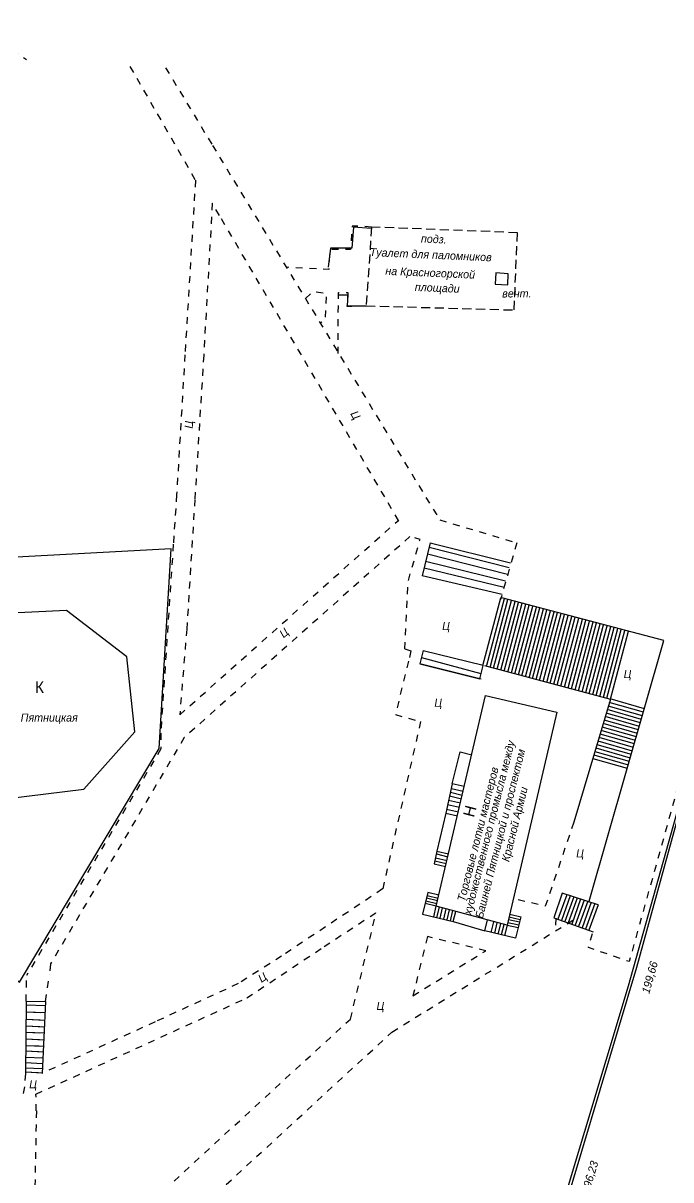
# Model space of a CAD drawing. Header units: metres. Extents: x 2227888 to 2228620, y 529759 to 530801.
# Drawn here: x 2228393.7 to 2228464.5, y 530224.7 to 530351.2 of the extents above; entities that cross this region are included whole.
import ezdxf

# ---------------------------------------------------------------- set-up
doc = ezdxf.new("R2010")
doc.units = ezdxf.units.M
doc.header["$LTSCALE"] = 0.5
for name, pattern in [('189_3', [3, 1.5, -1.5]), ('22', [3, 2, -1]), ('24', [3, 1.5, -1.5]), ('CONTI', [0])]:
    doc.linetypes.add(name, pattern=pattern)
for name, color, linetype in [('АВТОДОРОГИ', 252, 'CONTI'), ('ЗД_ТОРГОВЫЕ', 252, 'CONTI'), ('КУЛЬТ_РИТУАЛ', 252, 'CONTI'), ('ОГРАЖДЕНИЯ', 252, 'CONTI'), ('СООРУЖЕНИЯ', 252, 'CONTI'), ('ТРОТУАРЫ', 252, 'CONTI')]:
    doc.layers.add(name, color=color, linetype=linetype)
doc.layers.add('ИИ_Ограды_025', color=7, linetype='Continuous', lineweight=25)
doc.styles.get("Standard").update_dxf_attribs({"font": '', "height": 0.875})
doc.styles.add('БМ431', font='', dxfattribs={"height": 0.875})
doc.styles.add('древний курсив', font='', dxfattribs={"height": 0.875})
doc.styles.add('рубленый', font='', dxfattribs={"height": 1})
doc.styles.get('Standard').set_extended_font_data('Bm431', italic=True)
doc.styles.get('БМ431').set_extended_font_data('Bm431', italic=True)
doc.styles.get('древний курсив').set_extended_font_data('D431', italic=True)
doc.styles.get('рубленый').set_extended_font_data('P131')
doc.linetypes.add('122_kl', pattern='A,1,-2,6,-0.5,-0.2,["Кл",Standard,S=2,R=0,X=-0.1,Y=-1],-2,-2,6,-2,6,-2,6', length=35.7)
doc.linetypes.add('280', pattern='A,2,[9,GUGK.shx,S=0.25,R=0,X=0,Y=0.5],2,0', length=4)
doc.linetypes.add('474_1', pattern='A,1.5,[4,GUGK.shx,S=1,R=0,X=0,Y=-0.5],-0.5,[5,GUGK.shx,S=0.3,R=45,X=0,Y=0.5],0.001,-0.5,0.5', length=3.001)
doc.linetypes.add('474_2', pattern='A,2,[8,GUGK.shx,S=0.1,R=0,X=0,Y=0],2', length=4)
doc.linetypes.add('84a_2', pattern='A,0.001,[5,GUGK.shx,S=0.9,R=225,X=0,Y=0],0.5,[5,GUGK.shx,S=0.4,R=225,X=0,Y=0],0.5', length=1.001)

msp = doc.modelspace()

# ---------------------------------------------------------------- linework, layer by layer
at = {"layer": 'АВТОДОРОГИ', "flags": 128}
for points in [[(2228503.88, 530481.17), (2228504, 530479.1), (2228501.94, 530443.08), (2228499.12, 530396.96), (2228496.58, 530383.19), (2228490.24, 530356.47), (2228488.81, 530350.79), (2228471.66, 530287.79), (2228460.72, 530247.92)], [(2228460.72, 530247.92), (2228450.69, 530214.38), (2228435.36, 530169.58), (2228426.95, 530148.09), (2228400.1, 530094.6), (2228380.27, 530054.45), (2228366.3, 530027.35), (2228358.49, 530012.04)]]:
    msp.add_lwpolyline(points, dxfattribs=at)
at = {"layer": 'ЗД_ТОРГОВЫЕ', "linetype": '22', "elevation": 206.27}
msp.add_lwpolyline([(2228431.77, 530328.86), (2228431.18, 530320.25), (2228447.34, 530319.79), (2228447.71, 530328.24), (2228431.77, 530328.86)], dxfattribs=at)
at = {"layer": 'ЗД_ТОРГОВЫЕ', "linetype": 'Continuous', "lineweight": 25, "elevation": 201.1}
msp.add_lwpolyline([(2228446.57, 530252.54), (2228438.83, 530254.6), (2228444.23, 530277.65), (2228452.02, 530275.83)], close=True, dxfattribs=at)
at = {"layer": 'ЗД_ТОРГОВЫЕ', "linetype": 'Continuous', "lineweight": 25}
for points, elevation in [([(2228441.9, 530267.69), (2228440.59, 530267.99), (2228441.44, 530271.47), (2228442.71, 530271.16)], 200.75), ([(2228440.59, 530267.99), (2228439.87, 530264.79), (2228441.15, 530264.49)], 200.75), ([(2228440.49, 530267.49), (2228441.78, 530267.19)], 201.1), ([(2228440.19, 530266.2), (2228441.48, 530265.89)], 201.1), ([(2228440.3, 530266.66), (2228441.59, 530266.36)], 201.1), ([(2228440.39, 530267.06), (2228441.68, 530266.76)], 201.1), ([(2228439.87, 530264.78), (2228438.9, 530260.62), (2228440.17, 530260.32)], 200.75), ([(2228439.96, 530265.22), (2228441.25, 530264.92)], 200.75), ([(2228440.08, 530265.72), (2228441.37, 530265.42)], 201.1), ([(2228438.9, 530260.62), (2228438.6, 530259.25), (2228439.85, 530258.95), (2228439.85, 530258.95)], 200.75), ([(2228438.67, 530259.58), (2228439.93, 530259.28)], 200.75), ([(2228438.75, 530259.91), (2228440.01, 530259.61)], 200.75), ([(2228438.85, 530260.32), (2228440.1, 530260.02)], 200.75), ([(2228439.12, 530255.81), (2228437.91, 530256.09), (2228437.34, 530253.73), (2228440.69, 530252.93), (2228440.98, 530254.03)], 199.21), ([(2228437.83, 530255.79), (2228439.05, 530255.5)], 201.1), ([(2228438.56, 530253.44), (2228438.83, 530254.6), (2228437.63, 530254.91)], 199.87), ([(2228437.7, 530255.19), (2228438.91, 530254.91)], 201.1), ([(2228437.77, 530255.51), (2228438.98, 530255.23)], 201.1), ([(2228439.14, 530254.51), (2228438.86, 530253.37)], 201.1), ([(2228439.49, 530254.42), (2228439.22, 530253.28)], 199.21), ([(2228439.88, 530254.32), (2228439.61, 530253.19)], 199.21), ([(2228440.25, 530254.22), (2228439.99, 530253.1)], 199.21), ([(2228440.62, 530254.12), (2228440.35, 530253.01)], 199.21), ([(2228446.86, 530253.75), (2228448.07, 530253.46), (2228447.5, 530251.1), (2228444.15, 530251.9), (2228444.42, 530253.11)], 200.44), ([(2228446.86, 530253.75), (2228446.57, 530252.54)], 201.1), ([(2228446.72, 530253.16), (2228447.93, 530252.88)], 202.33), ([(2228446.78, 530253.44), (2228448, 530253.15)], 202.33), ([(2228440.69, 530252.93), (2228444.15, 530251.9)], 199.21), ([(2228445.09, 530252.88), (2228444.81, 530251.74)], 201.1), ([(2228445.47, 530252.78), (2228445.2, 530251.65)], 201.1), ([(2228445.85, 530252.68), (2228445.58, 530251.56)], 201.1), ([(2228446.21, 530252.58), (2228445.94, 530251.47)], 201.1), ([(2228446.57, 530252.54), (2228446.28, 530251.39)], 201.1), ([(2228446.57, 530252.54), (2228447.79, 530252.28)], 201.1), ([(2228446.65, 530252.84), (2228447.86, 530252.56)], 202.33)]:
    msp.add_lwpolyline(points, dxfattribs=dict(at, elevation=elevation))
at = {"layer": 'ИИ_Ограды_025', "linetype": '474_2', "elevation": -2.03}
msp.add_lwpolyline([(2228356.75, 530011.02), (2228359.82, 530014.87), (2228426.68, 530148.26), (2228432.15, 530162.21), (2228443.35, 530193.6), (2228452.62, 530221.87), (2228459.82, 530245.9), (2228466.38, 530269.3), (2228486.66, 530343.9), (2228496.39, 530383.22), (2228498.81, 530397.01), (2228500.41, 530423.43), (2228503.64, 530478.62)], dxfattribs=at)
at = {"layer": 'КУЛЬТ_РИТУАЛ', "linetype": '24', "flags": 128}
msp.add_lwpolyline([(2228389.66, 530292.6), (2228387.27, 530348.68), (2228391.72, 530348.68), (2228394.06, 530347.19)], dxfattribs=at)
at = {"layer": 'КУЛЬТ_РИТУАЛ', "extrusion": (1.22465e-16, -2.71926e-32, -1), "elevation": 0}
msp.add_lwpolyline([(-2228385.22, 530280), (-2228385.67, 530271.79), (-2228392.03, 530266.39), (-2228400.35, 530267.4), (-2228405.9, 530273.66), (-2228405.05, 530281.86), (-2228398.46, 530286.95), (-2228390.06, 530286.53)], dxfattribs=at)
at = {"layer": 'ОГРАЖДЕНИЯ', "linetype": '280', "flags": 128}
for points, elevation in [([(2228431.72, 530328.69), (2228429.8, 530328.85), (2228429.61, 530326.55), (2228427.28, 530326.55), (2228427.03, 530324.47)], 208.35), ([(2228428.15, 530321.45), (2228429.17, 530321.45), (2228429.09, 530320.23), (2228431.21, 530320.26)], 0)]:
    msp.add_lwpolyline(points, dxfattribs=dict(at, elevation=elevation))
at = {"layer": 'ОГРАЖДЕНИЯ', "linetype": '474_1', "flags": 128}
for points in [[(2228373.21, 530263.2), (2228376.17, 530260.88), (2228393.29, 530246.3), (2228408.57, 530271.86), (2228409.87, 530293.67)], [(2228409.87, 530293.67), (2228388.9, 530292.56)]]:
    msp.add_lwpolyline(points, dxfattribs=at)
at = {"layer": 'СООРУЖЕНИЯ', "linetype": 'Continuous', "lineweight": 25, "elevation": 206.56}
msp.add_lwpolyline([(2228446.7, 530323.75), (2228445.33, 530323.85), (2228445.28, 530322.61), (2228446.67, 530322.55), (2228446.7, 530323.75)], dxfattribs=at)
at = {"layer": 'ТРОТУАРЫ', "linetype": 'Continuous'}
for p, q in [((2228438.06, 530293.86), (2228446.79, 530291.64)), ((2228437.89, 530293.14), (2228446.61, 530290.92)), ((2228437.51, 530291.61), (2228446.24, 530289.47)), ((2228446.41, 530290.14), (2228437.67, 530292.28)), ((2228446.04, 530288.69), (2228437.29, 530290.73, 202.05)), ((2228443.74, 530279.41), (2228437.03, 530281.11, 201.35))]:
    msp.add_line(p, q, dxfattribs=at)
at = {"layer": 'ТРОТУАРЫ', "extrusion": (0.00020846, -0.011163, 0.999938)}
for p, q in [((2228394.04, 530244.22, 200.78), (2228393.97, 530236.3, 197.15)), ((2228394.03, 530243.06, 0.55), (2228395.6, 530243, 0.55)), ((2228394.03, 530243.06, 0.55), (2228396.08, 530242.98, 0.55)), ((2228394.04, 530243.82, 0.56), (2228396.12, 530243.74, 0.56)), ((2228396.14, 530244.2, 200.78), (2228395.78, 530236.33, 0.97)), ((2228394.02, 530242.24, 0.54), (2228395.57, 530242.18, 0.54)), ((2228394.02, 530242.24, 0.54), (2228396.04, 530242.16, 0.54)), ((2228394.01, 530240.83, 0.53), (2228395.51, 530240.77, 0.53)), ((2228394.01, 530240.83, 0.53), (2228395.98, 530240.75, 0.53)), ((2228394.02, 530241.51, 0.53), (2228395.54, 530241.45, 0.53)), ((2228394.02, 530241.51, 0.53), (2228396.01, 530241.43, 0.53)), ((2228394, 530239.39, 0.51), (2228395.46, 530239.33, 0.51)), ((2228394, 530239.39, 0.51), (2228395.91, 530239.31, 0.51)), ((2228394.01, 530240.09, 0.52), (2228395.48, 530240.03, 0.52)), ((2228394.01, 530240.09, 0.52), (2228395.95, 530240.01, 0.52)), ((2228393.99, 530238.78, 0.5), (2228395.43, 530238.72, 0.5)), ((2228393.99, 530238.78, 0.5), (2228395.89, 530238.7, 0.5)), ((2228393.99, 530238.1, 0.5), (2228395.85, 530238.02, 0.5)), ((2228393.98, 530237.5, 0.49), (2228395.83, 530237.42, 0.49)), ((2228393.98, 530236.94, 0.48), (2228395.8, 530236.86, 0.48)), ((2228393.98, 530236.48, 0.48), (2228395.33, 530236.42, 0.48)), ((2228393.98, 530236.48, 0.48), (2228395.78, 530236.4, 0.48))]:
    msp.add_line(p, q, dxfattribs=at)
at = {"layer": 'ТРОТУАРЫ', "linetype": '189_3', "extrusion": (1.22465e-16, -2.71926e-32, -1), "elevation": 0}
for points in [[(-2228405.37, 530346.42), (-2228412.53, 530333.98), (-2228411.38, 530314.9), (-2228410.47, 530299.57), (-2228410.11, 530294.17), (-2228409.51, 530285.29), (-2228408.74, 530273.53), (-2228408.76, 530271.8), (-2228408.76, 530271.8), (-2228408.76, 530271.8), (-2228408.76, 530271.8), (-2228408.76, 530271.8), (-2228408.76, 530271.8), (-2228394.08, 530247.04)], [(-2228409.27, 530346.27), (-2228414.39, 530337.79), (-2228439.21, 530296.84)], [(-2228434.72, 530296.76), (-2228415.15, 530330.13), (-2228414.37, 530331.46), (-2228413.43, 530314.85), (-2228412.46, 530299.08), (-2228411.58, 530284.9), (-2228410.81, 530275.53), (-2228434.73, 530296.82)], [(-2228435.96, 530295.02), (-2228411.3, 530273.04), (-2228396.69, 530248.29)]]:
    msp.add_lwpolyline(points, dxfattribs=at)
at = {"layer": 'ТРОТУАРЫ', "linetype": '189_3', "flags": 128}
for points, elevation in [([(2228483.64, 530341.55), (2228469.12, 530289.05), (2228471.03, 530288.52), (2228459.91, 530248.55), (2228455.45, 530250.09), (2228455.96, 530251.81)], 0), ([(2228431.77, 530328.86), (2228429.66, 530328.97), (2228429.47, 530326.4), (2228427.22, 530326.4), (2228427.1, 530324.21), (2228422.42, 530324.46)], 206.27), ([(2228424.54, 530321.04), (2228425.36, 530321.81), (2228426.83, 530321.63), (2228426.69, 530318.66), (2228426.17, 530318.35)], 0), ([(2228428.11, 530315.02), (2228428.15, 530321.69), (2228429.19, 530321.69), (2228429.08, 530320.2), (2228431.18, 530320.25)], 0), ([(2228439.21, 530296.84), (2228447.64, 530294.34)], 0), ([(2228435.41, 530282.73), (2228435.74, 530290.02), (2228437.06, 530294.71), (2228435.96, 530295.02)], 201.76)]:
    msp.add_lwpolyline(points, dxfattribs=dict(at, elevation=elevation))
at = {"layer": 'ТРОТУАРЫ'}
for points, elevation in [([(2228438.18, 530294.35), (2228437.29, 530290.73)], 203.12), ([(2228438.18, 530294.35), (2228446.95, 530292.14)], 203.12), ([(2228394.04, 530244.22), (2228396.14, 530244.2)], 200.78)]:
    msp.add_lwpolyline(points, dxfattribs=dict(at, elevation=elevation))
at = {"layer": 'ТРОТУАРЫ', "linetype": '189_3'}
for points, elevation in [([(2228447.64, 530294.34), (2228445.86, 530288.15)], 203.07), ([(2228435.41, 530282.73), (2228436.05, 530282.54), (2228435.81, 530281.38), (2228434.37, 530275.55)], 201.76), ([(2228434.37, 530275.55), (2228437.12, 530274.79), (2228432.98, 530256.49), (2228432.98, 530256.49)], 0), ([(2228432.98, 530256.49), (2228432.98, 530256.49), (2228432.98, 530256.49), (2228421.94, 530249.16), (2228421.94, 530249.16), (2228417.2, 530246.14), (2228408.12, 530241.96), (2228395.78, 530236.33), (2228395.78, 530236.33)], 0.97), ([(2228395.15, 530232.23), (2228394.73, 530210.35), (2228429.46, 530242.27), (2228432.27, 530253.92)], 0.46), ([(2228395.14, 530232.23), (2228395.11, 530234.06), (2228395.11, 530234.06), (2228418.14, 530244.57), (2228418.14, 530244.57), (2228426.58, 530250.19), (2228432.27, 530253.92), (2228432.27, 530253.92)], 0.43), ([(2228396.69, 530248.29), (2228396.6, 530247.17)], 0), ([(2228394.04, 530244.22), (2228394.07, 530246.98)], 200.78), ([(2228396.14, 530244.2), (2228396.6, 530247.17)], 200.88), ([(2228393.97, 530236.3), (2228393.85, 530234.86), (2228393.57, 530233.39)], 197.15)]:
    msp.add_lwpolyline(points, dxfattribs=dict(at, elevation=elevation))
at = {"layer": 'ТРОТУАРЫ', "flags": 128}
for points, elevation in [([(2228443.94, 530280.92), (2228445.9, 530288.33)], 0), ([(2228444.33, 530280.82), (2228446.29, 530288.23)], 0), ([(2228444.72, 530280.72), (2228446.67, 530288.13)], 0), ([(2228445.1, 530280.62), (2228447.06, 530288.03)], 0), ([(2228445.49, 530280.51), (2228447.45, 530287.92)], 0), ([(2228445.88, 530280.41), (2228447.83, 530287.82)], 0), ([(2228446.26, 530280.31), (2228448.22, 530287.72)], 0), ([(2228446.65, 530280.21), (2228448.61, 530287.62)], 0), ([(2228447.04, 530280.11), (2228448.99, 530287.52)], 0), ([(2228447.42, 530280), (2228449.38, 530287.41)], 0), ([(2228447.81, 530279.9), (2228449.77, 530287.31)], 0), ([(2228448.2, 530279.8), (2228450.15, 530287.21)], 0), ([(2228448.58, 530279.7), (2228450.54, 530287.11)], 0), ([(2228448.97, 530279.59), (2228450.93, 530287.01)], 0), ([(2228449.36, 530279.49), (2228451.31, 530286.9)], 0), ([(2228449.74, 530279.39), (2228451.7, 530286.8)], 0), ([(2228450.13, 530279.29), (2228452.09, 530286.7)], 0), ([(2228450.52, 530279.19), (2228452.47, 530286.6)], 0), ([(2228450.9, 530279.08), (2228452.86, 530286.49)], 0), ([(2228451.29, 530278.98), (2228453.25, 530286.39)], 0), ([(2228451.68, 530278.88), (2228453.63, 530286.29)], 0), ([(2228452.06, 530278.78), (2228454.02, 530286.19)], 0), ([(2228452.45, 530278.68), (2228454.41, 530286.09)], 0), ([(2228452.84, 530278.57), (2228454.8, 530285.98)], 0), ([(2228453.23, 530278.47), (2228455.18, 530285.88)], 0), ([(2228453.61, 530278.37), (2228455.57, 530285.78)], 0), ([(2228454, 530278.27), (2228455.96, 530285.68)], 0), ([(2228454.39, 530278.17), (2228456.34, 530285.58)], 0), ([(2228454.77, 530278.06), (2228456.73, 530285.47)], 0), ([(2228455.16, 530277.96), (2228457.12, 530285.37)], 0), ([(2228455.55, 530277.86), (2228457.5, 530285.27)], 0), ([(2228455.93, 530277.76), (2228457.89, 530285.17)], 0), ([(2228456.32, 530277.65), (2228458.28, 530285.06)], 0), ([(2228456.71, 530277.55), (2228458.66, 530284.96)], 0), ([(2228457.09, 530277.45), (2228459.05, 530284.86)], 0), ([(2228457.48, 530277.35), (2228459.44, 530284.76)], 0), ([(2228457.87, 530277.25), (2228459.82, 530284.66)], 0), ([(2228437.42, 530282.57), (2228437.03, 530281.11)], 4.75), ([(2228437.42, 530282.57), (2228443.96, 530280.94)], 4.75), ([(2228437.03, 530281.11), (2228443.58, 530279.45)], 4.75), ([(2228437.21, 530281.8), (2228443.71, 530280.06)], 4.75), ([(2228443.94, 530280.92), (2228443.55, 530279.46)], 0), ([(2228457.8, 530277.3), (2228461.56, 530276.23)], -0.01), ([(2228457.47, 530276.15), (2228461.23, 530275.07)], -0.01), ([(2228457.58, 530276.53), (2228461.34, 530275.46)], -0.01), ([(2228457.69, 530276.92), (2228461.45, 530275.84)], -0.01), ([(2228457.14, 530274.99), (2228460.9, 530273.92)], -0.01), ([(2228457.25, 530275.38), (2228461.01, 530274.3)], -0.01), ([(2228457.36, 530275.76), (2228461.12, 530274.69)], -0.01), ([(2228456.7, 530273.45), (2228460.46, 530272.38)], -0.01), ([(2228456.81, 530273.84), (2228460.57, 530272.76)], -0.01), ([(2228456.92, 530274.22), (2228460.68, 530273.15)], -0.01), ([(2228457.03, 530274.61), (2228460.79, 530273.53)], -0.01), ([(2228456.38, 530272.3), (2228460.13, 530271.23)], -0.01), ([(2228456.49, 530272.68), (2228460.24, 530271.61)], -0.01), ([(2228456.59, 530273.07), (2228460.35, 530272)], -0.01), ([(2228456.05, 530271.15), (2228459.8, 530270.07)], -0.01), ([(2228456.16, 530271.53), (2228459.91, 530270.46)], -0.01), ([(2228456.27, 530271.92), (2228460.02, 530270.84)], -0.01), ([(2228455.94, 530270.76), (2228459.69, 530269.69)], -0.01)]:
    msp.add_lwpolyline(points, dxfattribs=dict(at, elevation=elevation))
at = {"layer": 'ТРОТУАРЫ', "linetype": '280', "flags": 128}
msp.add_lwpolyline([(2228455.54, 530255.16), (2228463.68, 530283.64), (2228446, 530288.31)], dxfattribs=at)
at = {"layer": 'ТРОТУАРЫ', "linetype": '280', "elevation": -0.01, "flags": 128}
msp.add_lwpolyline([(2228444.12, 530280.91), (2228457.87, 530277.25), (2228453.86, 530263.79)], dxfattribs=at)
at = {"layer": 'ТРОТУАРЫ', "linetype": '189_3', "flags": 128}
for points in [[(2228453.86, 530263.79), (2228450.75, 530254.61), (2228447.24, 530255.43)], [(2228451.89, 530253.28), (2228451.85, 530251.87)]]:
    msp.add_lwpolyline(points, dxfattribs=at)
at = {"layer": 'ТРОТУАРЫ', "flags": 128}
for points in [[(2228456.52, 530254.77), (2228452.58, 530256.02), (2228451.69, 530253.35), (2228455.96, 530251.81)], [(2228453.09, 530255.86), (2228452.12, 530253.2)], [(2228453.47, 530255.74), (2228452.5, 530253.06)], [(2228453.85, 530255.62), (2228452.88, 530252.93)], [(2228454.24, 530255.5), (2228453.25, 530252.79)], [(2228454.61, 530255.38), (2228453.63, 530252.65)], [(2228455, 530255.26), (2228454.01, 530252.52)], [(2228455.38, 530255.14), (2228454.38, 530252.38)], [(2228455.77, 530255.05), (2228454.76, 530252.25)], [(2228456.15, 530254.91), (2228455.13, 530252.11)], [(2228456.52, 530254.77), (2228455.51, 530251.97)]]:
    msp.add_lwpolyline(points, dxfattribs=at)
at = {"layer": 'ТРОТУАРЫ', "linetype": '189_3'}
msp.add_lwpolyline([(2228397.52, 530182.69), (2228397.52, 530182.69), (2228393.84, 530203.84), (2228433.99, 530240.85), (2228453.94, 530253.19)], dxfattribs=at)
at = {"layer": 'ТРОТУАРЫ', "linetype": '189_3', "elevation": 198.64}
msp.add_lwpolyline([(2228437.87, 530251.28), (2228436.29, 530244.81), (2228444.25, 530249.74)], close=True, dxfattribs=at)

# ---------------------------------------------------------------- texts
at = {"layer": 'АВТОДОРОГИ', "linetype": 'Continuous', "style": 'древний курсив'}
msp.add_text('199,66', height=0.875, rotation=74.4278, dxfattribs=at).set_placement((2228462.1, 530244.98))
at = {"layer": 'АВТОДОРОГИ', "style": 'древний курсив'}
msp.add_text('196,23', height=0.875, rotation=73.1377, dxfattribs=at).set_placement((2228455.52, 530223.17))
at = {"layer": 'ЗД_ТОРГОВЫЕ'}
for s, height, rotation, style, p in [('подз.', 0.875, 357.4978, 'БМ431', (2228437.15, 530327.17)), ('Туалет для паломников', 0.875, 357.4978, 'БМ431', (2228431.55, 530325.69)), ('на Красногорской', 0.875, 357.4978, 'БМ431', (2228433.26, 530323.64)), ('площади', 0.875, 357.4978, 'БМ431', (2228436.48, 530321.88)), ('художественного промысла между', 0.875, 75.8352, 'БМ431', (2228442.66, 530253.62)), ('Башней Пятницкой и проспектом', 0.875, 75.8352, 'БМ431', (2228443.92, 530253.21)), ('Торговые лотки мастеров', 0.875, 75.8352, 'БМ431', (2228441.96, 530255.06)), ('Красной Армии', 0.875, 75.8352, 'БМ431', (2228446.8, 530259.4)), ('Н', 1.25, 75.3284, 'рубленый', (2228442.95, 530264.25))]:
    msp.add_text(s, height=height, rotation=rotation, dxfattribs=dict(at, style=style)).set_placement(p)
at = {"layer": 'КУЛЬТ_РИТУАЛ'}
for s, height, style, p in [('К', 1.25, 'рубленый', (2228395, 530277.93)), ('Башня Пятницкая', 0.875, 'БМ431', (2228389.46, 530274.79))]:
    msp.add_text(s, height=height, dxfattribs=dict(at, style=style)).set_placement(p)
at = {"layer": 'СООРУЖЕНИЯ', "linetype": '122_kl', "style": 'БМ431'}
msp.add_text('вент.', height=0.875, dxfattribs=at).set_placement((2228446.04, 530321.16))
at = {"layer": 'ТРОТУАРЫ', "linetype": '84a_2', "style": 'БМ431'}
for rotation, p in [(87.397, (2228412.23, 530306.81)), (300.2495, (2228429.42, 530308.44)), (39.5476, (2228422.15, 530283.89)), (33.6732, (2228419.74, 530246.22))]:
    msp.add_text('Ц', height=0.875, rotation=rotation, dxfattribs=at).set_placement(p)
for p in [(2228439.48, 530284.79), (2228459.31, 530279.54), (2228438.63, 530276.41), (2228454.12, 530259.94), (2228432.31, 530243.25), (2228394.37, 530234.7)]:
    msp.add_text('Ц', height=0.875, dxfattribs=at).set_placement(p)

doc.saveas('drawing.dxf')
